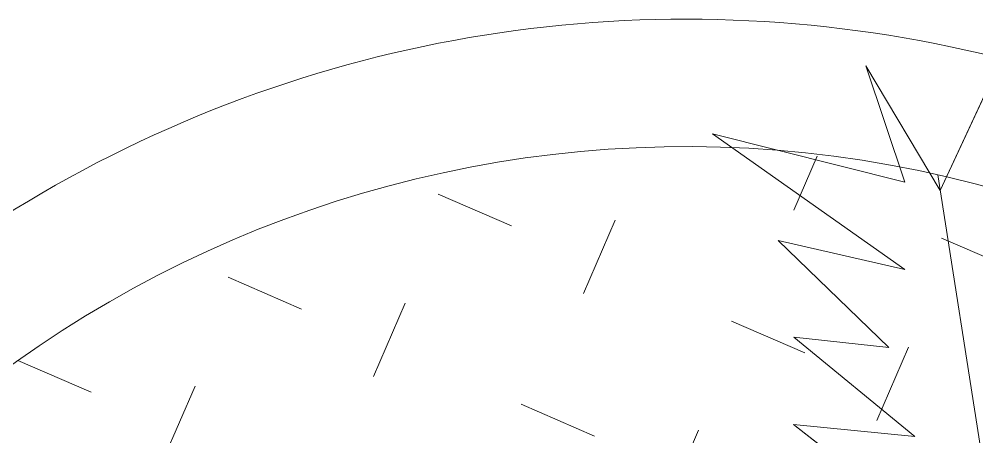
# Model space of a CAD drawing. Extents: x -2063571 to 559285, y 565862 to 1758715.
# Drawn here: x -2062798.20349 to -2062798.16573, y 566286.27094 to 566286.28742 of the extents above; entities that cross this region are included whole.
import ezdxf

# ---------------------------------------------------------------- set-up
doc = ezdxf.new("R2010")
doc.units = 0
doc.header["$MEASUREMENT"] = 0
for name, color, linetype, lineweight in [('CAY', 64, 'CONTINUOUS', 0), ('CHIA LO', 40, 'CONTINUOUS', 0), ('kichthuoc', 6, 'CONTINUOUS', 0), ('Lift', 1, 'CONTINUOUS', 0), ('Q-DUONG', 22, 'CONTINUOUS', 0)]:
    doc.layers.add(name, color=color, linetype=linetype, lineweight=lineweight)
pattern_1 = [(336.5813454632326, (-5630456.877987597, 1390305.53873127), (0.3287679868427499, 0.1300446493607693), [0.125, -0.3749999999999999]), (66.5813454632327, (-5630456.845476437, 1390305.456539272), (-0.1300446493607693, 0.3287679868427499), [0.125, -0.375])]

# ---------------------------------------------------------------- blocks, each defined once
blk = doc.blocks.new('cay CAU VUA')
at = {"layer": 'CAY'}
blk.add_line((-755.8691653461137, 239.756062256638), (-758.136841429543, 237.5584619292058), dxfattribs=at)
blk.add_lwpolyline([(-758.71265000719, 237.4844771549106), (-758.0958114379608, 237.5961766983382), (-758.3010792727292, 237.1348142861389), (-758.0494461862544, 237.4796180771664), (-757.8004771464329, 236.8367132567801), (-757.8010219295682, 237.6546156262048), (-757.629340417945, 237.2362663480453), (-757.5474893279898, 237.7661587367766), (-757.3861515664903, 237.4746819557622), (-757.3471300653473, 238.0182779743336), (-757.1378181086911, 237.6497565493919), (-757.1091040323662, 238.2293515424244), (-756.9339867124507, 237.799002605956), (-756.8915657273317, 238.4214724902995), (-756.6668198515252, 238.1351676532067), (-756.60898309623, 238.6581841236912), (-756.3996801963368, 238.3804409867153), (-756.4154954499389, 238.9343026778661), (-756.1702618472336, 238.666950460989), (-755.9480964499234, 239.6135375304147)], dxfattribs=at)
blk = doc.blocks.new('MB')
at = {"layer": 'Lift'}
h = blk.add_hatch(dxfattribs=at)
h.set_pattern_fill('CROSS', color=8, scale=0.9999999999999998, angle=336.5813454632328, style=0)
h.set_pattern_definition([(336.5813454632326, (-5630456.877987597, 1390305.538731275), (0.32876798684275, 0.1300446493607691), [0.125, -0.375]), (66.58134546323264, (-5630456.845476435, 1390305.456539278), (-0.130044649360769, 0.32876798684275), [0.1249999999999999, -0.3749999999999996])])
h.paths.add_polyline_path([(336.9824455315247, 626.314807172399, 0.4142135623730951), (335.9238524484681, 628.6298407963477), (327.3960738254245, 631.8058432764374, 0.4142135623503704), (325.0810402006609, 630.747250192333), (323.8943752328632, 627.5609755564947, 0.4142135623504196), (324.9529683161527, 625.2459419313818), (333.4807469393127, 622.0699394524563, 0.4142135623541522), (335.7957805638434, 623.1285325351637)])
h.paths.add_polyline_path([(328.9632997073932, 627.4238995332271), (330.9821207699133, 626.672029557405), (331.113883852493, 627.0258222292177), (329.0950627900893, 627.7776922043413)], flags=24)
h = blk.add_hatch(dxfattribs=at)
h.set_pattern_fill('CROSS', color=8, scale=0.9999999999999998, angle=336.5813454632328, style=0)
h.set_pattern_definition(pattern_1)
h.paths.add_polyline_path([(336.9824455315247, 626.314807172399, 0.4142135623730951), (335.9238524484681, 628.6298407963477), (327.3960738254245, 631.8058432764374, 0.4142135623503704), (325.0810402006609, 630.747250192333), (323.8943752328632, 627.5609755564947, 0.4142135623504196), (324.9529683161527, 625.2459419313818), (333.4807469393127, 622.0699394524563, 0.4142135623541522), (335.7957805638434, 623.1285325351637)])
h.paths.add_polyline_path([(328.9632997073932, 627.4238995332271), (330.9821207699133, 626.672029557405), (331.113883852493, 627.0258222292177), (329.0950627900893, 627.7776922043413)], flags=24)
h = blk.add_hatch(dxfattribs=at)
h.set_pattern_fill('CROSS', color=8, scale=0.9999999999999998, angle=336.5813454632328, style=0)
h.set_pattern_definition(pattern_1)
h.paths.add_polyline_path([(336.9824455315247, 626.314807172399, 0.4142135623730951), (335.9238524484681, 628.6298407963477), (327.3960738254245, 631.8058432764374, 0.4142135623503704), (325.0810402006609, 630.747250192333), (323.8943752328632, 627.5609755564947, 0.4142135623504196), (324.9529683161527, 625.2459419313818), (333.4807469393127, 622.0699394524563, 0.4142135623541522), (335.7957805638434, 623.1285325351637)])
h.paths.add_polyline_path([(328.9632997073932, 627.4238995332271), (330.9821207699133, 626.672029557405), (331.113883852493, 627.0258222292177), (329.0950627900893, 627.7776922043413)], flags=24)
h = blk.add_hatch(dxfattribs=at)
h.set_pattern_fill('CROSS', color=8, scale=0.9999999999999998, angle=336.5813454632328, style=0)
h.set_pattern_definition(pattern_1)
h.paths.add_polyline_path([(336.9824455315247, 626.314807172399, 0.4142135623730951), (335.9238524484681, 628.6298407963477), (327.3960738254245, 631.8058432764374, 0.4142135623503704), (325.0810402006609, 630.747250192333), (323.8943752328632, 627.5609755564947, 0.4142135623504196), (324.9529683161527, 625.2459419313818), (333.4807469393127, 622.0699394524563, 0.4142135623541522), (335.7957805638434, 623.1285325351637)])
h.paths.add_polyline_path([(328.9632997073932, 627.4238995332271), (330.9821207699133, 626.672029557405), (331.113883852493, 627.0258222292177), (329.0950627900893, 627.7776922043413)], flags=24)
h = blk.add_hatch(dxfattribs=at)
h.set_pattern_fill('CROSS', color=8, scale=0.9999999999999998, angle=336.5813454632328, style=0)
h.set_pattern_definition(pattern_1)
h.paths.add_polyline_path([(336.9824455315247, 626.314807172399, 0.4142135623730951), (335.9238524484681, 628.6298407963477), (327.3960738254245, 631.8058432764374, 0.4142135623503704), (325.0810402006609, 630.747250192333), (323.8943752328632, 627.5609755564947, 0.4142135623504196), (324.9529683161527, 625.2459419313818), (333.4807469393127, 622.0699394524563, 0.4142135623541522), (335.7957805638434, 623.1285325351637)])
h.paths.add_polyline_path([(328.9632997073932, 627.4238995332271), (330.9821207699133, 626.672029557405), (331.113883852493, 627.0258222292177), (329.0950627900893, 627.7776922043413)], flags=24)
h = blk.add_hatch(dxfattribs=at)
h.set_pattern_fill('CROSS', color=8, scale=0.9999999999999998, angle=336.5813454632328, style=0)
h.set_pattern_definition(pattern_1)
h.paths.add_polyline_path([(336.9824455315247, 626.314807172399, 0.4142135623730951), (335.9238524484681, 628.6298407963477), (327.3960738254245, 631.8058432764374, 0.4142135623503704), (325.0810402006609, 630.747250192333), (323.8943752328632, 627.5609755564947, 0.4142135623504196), (324.9529683161527, 625.2459419313818), (333.4807469393127, 622.0699394524563, 0.4142135623541522), (335.7957805638434, 623.1285325351637)])
h.paths.add_polyline_path([(328.9632997073932, 627.4238995332271), (330.9821207699133, 626.672029557405), (331.113883852493, 627.0258222292177), (329.0950627900893, 627.7776922043413)], flags=24)
h = blk.add_hatch(dxfattribs=at)
h.set_pattern_fill('CROSS', color=8, scale=0.9999999999999998, angle=336.5813454632328, style=0)
h.set_pattern_definition(pattern_1)
h.paths.add_polyline_path([(336.9824455315247, 626.314807172399, 0.4142135623730951), (335.9238524484681, 628.6298407963477), (327.3960738254245, 631.8058432764374, 0.4142135623503704), (325.0810402006609, 630.747250192333), (323.8943752328632, 627.5609755564947, 0.4142135623504196), (324.9529683161527, 625.2459419313818), (333.4807469393127, 622.0699394524563, 0.4142135623541522), (335.7957805638434, 623.1285325351637)])
h.paths.add_polyline_path([(328.9632997073932, 627.4238995332271), (330.9821207699133, 626.672029557405), (331.113883852493, 627.0258222292177), (329.0950627900893, 627.7776922043413)], flags=24)
at = {"layer": 'CAY', "color": 8}
for p, q in [((327.2844160415698, 632.1063781823032, 1.41175653e-08), (327.1653351784917, 631.8506527701393, 1.41175658e-08)), ((327.2844160415698, 632.1063781823032, 1.41175653e-08), (327.1653351784917, 631.8506527701393, 1.41175658e-08)), ((327.2844160415698, 632.1063781823032, 1.41175653e-08), (327.1653351784917, 631.8506527701393, 1.41175658e-08)), ((327.2844160415698, 632.1063781823032, 1.41175653e-08), (327.1653351784917, 631.8506527701393, 1.41175658e-08)), ((327.2844160415698, 632.1063781823032, 1.41175653e-08), (327.1653351784917, 631.8506527701393, 1.41175658e-08)), ((327.1653351784917, 631.8506527701393, 1.41175658e-08), (327.049044979387, 632.0458759684116, 1.41175664e-08)), ((327.049044979387, 632.0458759684116, 1.41175664e-08), (327.1104556467617, 631.863870404195, 1.4117566e-08)), ((327.1653351784917, 631.8506527701393, 1.41175658e-08), (327.049044979387, 632.0458759684116, 1.41175664e-08)), ((327.049044979387, 632.0458759684116, 1.41175664e-08), (327.1104556467617, 631.863870404195, 1.4117566e-08)), ((327.1653351784917, 631.8506527701393, 1.41175658e-08), (327.049044979387, 632.0458759684116, 1.41175664e-08)), ((327.049044979387, 632.0458759684116, 1.41175664e-08), (327.1104556467617, 631.863870404195, 1.4117566e-08)), ((327.1653351784917, 631.8506527701393, 1.41175658e-08), (327.049044979387, 632.0458759684116, 1.41175664e-08)), ((327.049044979387, 632.0458759684116, 1.41175664e-08), (327.1104556467617, 631.863870404195, 1.4117566e-08)), ((327.1653351784917, 631.8506527701393, 1.41175658e-08), (327.049044979387, 632.0458759684116, 1.41175664e-08)), ((327.049044979387, 632.0458759684116, 1.41175664e-08), (327.1104556467617, 631.863870404195, 1.4117566e-08)), ((327.1104556467617, 631.863870404195, 1.4117566e-08), (326.8095127022825, 631.9392631291412, 1.41175676e-08)), ((326.8095127022825, 631.9392631291412, 1.41175676e-08), (327.1102848519804, 631.7271276963875, 1.4117566e-08)), ((327.1104556467617, 631.863870404195, 1.4117566e-08), (326.8095127022825, 631.9392631291412, 1.41175676e-08)), ((326.8095127022825, 631.9392631291412, 1.41175676e-08), (327.1102848519804, 631.7271276963875, 1.4117566e-08)), ((327.1104556467617, 631.863870404195, 1.4117566e-08), (326.8095127022825, 631.9392631291412, 1.41175676e-08)), ((326.8095127022825, 631.9392631291412, 1.41175676e-08), (327.1102848519804, 631.7271276963875, 1.4117566e-08)), ((327.1104556467617, 631.863870404195, 1.4117566e-08), (326.8095127022825, 631.9392631291412, 1.41175676e-08)), ((326.8095127022825, 631.9392631291412, 1.41175676e-08), (327.1102848519804, 631.7271276963875, 1.4117566e-08)), ((327.1104556467617, 631.863870404195, 1.4117566e-08), (326.8095127022825, 631.9392631291412, 1.41175676e-08)), ((326.8095127022825, 631.9392631291412, 1.41175676e-08), (327.1102848519804, 631.7271276963875, 1.4117566e-08)), ((327.3811696750345, 630.4714918641839, 1.41175641e-08), (327.1621244197013, 631.8755250142422, 1.41175658e-08)), ((327.3811696750345, 630.4714918641839, 1.41175641e-08), (327.1621244197013, 631.8755250142422, 1.41175658e-08)), ((327.3811696750345, 630.4714918641839, 1.41175641e-08), (327.1621244197013, 631.8755250142422, 1.41175658e-08)), ((327.3811696750345, 630.4714918641839, 1.41175641e-08), (327.1621244197013, 631.8755250142422, 1.41175658e-08)), ((327.3811696750345, 630.4714918641839, 1.41175641e-08), (327.1621244197013, 631.8755250142422, 1.41175658e-08)), ((327.1102848519804, 631.7271276963875, 1.4117566e-08), (326.9119448546553, 631.7726315874606, 1.4117567e-08)), ((326.9119448546553, 631.7726315874606, 1.4117567e-08), (327.0854643703206, 631.6049807583913, 1.4117566e-08)), ((327.1102848519804, 631.7271276963875, 1.4117566e-08), (326.9119448546553, 631.7726315874606, 1.4117567e-08)), ((326.9119448546553, 631.7726315874606, 1.4117567e-08), (327.0854643703206, 631.6049807583913, 1.4117566e-08)), ((327.1102848519804, 631.7271276963875, 1.4117566e-08), (326.9119448546553, 631.7726315874606, 1.4117567e-08)), ((326.9119448546553, 631.7726315874606, 1.4117567e-08), (327.0854643703206, 631.6049807583913, 1.4117566e-08)), ((327.1102848519804, 631.7271276963875, 1.4117566e-08), (326.9119448546553, 631.7726315874606, 1.4117567e-08)), ((326.9119448546553, 631.7726315874606, 1.4117567e-08), (327.0854643703206, 631.6049807583913, 1.4117566e-08)), ((327.1102848519804, 631.7271276963875, 1.4117566e-08), (326.9119448546553, 631.7726315874606, 1.4117567e-08)), ((326.9119448546553, 631.7726315874606, 1.4117567e-08), (327.0854643703206, 631.6049807583913, 1.4117566e-08)), ((327.0854643703206, 631.6049807583913, 1.4117566e-08), (326.9364433611045, 631.6213492541574, 1.41175668e-08)), ((326.9364433611045, 631.6213492541574, 1.41175668e-08), (327.1261188171338, 631.4658834014554, 1.41175658e-08)), ((327.0854643703206, 631.6049807583913, 1.4117566e-08), (326.9364433611045, 631.6213492541574, 1.41175668e-08)), ((326.9364433611045, 631.6213492541574, 1.41175668e-08), (327.1261188171338, 631.4658834014554, 1.41175658e-08)), ((327.0854643703206, 631.6049807583913, 1.4117566e-08), (326.9364433611045, 631.6213492541574, 1.41175668e-08)), ((326.9364433611045, 631.6213492541574, 1.41175668e-08), (327.1261188171338, 631.4658834014554, 1.41175658e-08)), ((327.0854643703206, 631.6049807583913, 1.4117566e-08), (326.9364433611045, 631.6213492541574, 1.41175668e-08)), ((326.9364433611045, 631.6213492541574, 1.41175668e-08), (327.1261188171338, 631.4658834014554, 1.41175658e-08)), ((327.0854643703206, 631.6049807583913, 1.4117566e-08), (326.9364433611045, 631.6213492541574, 1.41175668e-08)), ((326.9364433611045, 631.6213492541574, 1.41175668e-08), (327.1261188171338, 631.4658834014554, 1.41175658e-08)), ((327.1261188171338, 631.4658834014554, 1.41175658e-08), (326.9363244575216, 631.4846199182793, 1.41175667e-08)), ((326.9363244575216, 631.4846199182793, 1.41175667e-08), (327.1419077188475, 631.3235969983507, 1.41175656e-08)), ((327.1261188171338, 631.4658834014554, 1.41175658e-08), (326.9363244575216, 631.4846199182793, 1.41175667e-08)), ((326.9363244575216, 631.4846199182793, 1.41175667e-08), (327.1419077188475, 631.3235969983507, 1.41175656e-08)), ((327.1261188171338, 631.4658834014554, 1.41175658e-08), (326.9363244575216, 631.4846199182793, 1.41175667e-08)), ((326.9363244575216, 631.4846199182793, 1.41175667e-08), (327.1419077188475, 631.3235969983507, 1.41175656e-08)), ((327.1261188171338, 631.4658834014554, 1.41175658e-08), (326.9363244575216, 631.4846199182793, 1.41175667e-08)), ((326.9363244575216, 631.4846199182793, 1.41175667e-08), (327.1419077188475, 631.3235969983507, 1.41175656e-08)), ((327.1261188171338, 631.4658834014554, 1.41175658e-08), (326.9363244575216, 631.4846199182793, 1.41175667e-08)), ((326.9363244575216, 631.4846199182793, 1.41175667e-08), (327.1419077188475, 631.3235969983507, 1.41175656e-08))]:
    blk.add_line(p, q, dxfattribs=at)
at = {"layer": 'CHIA LO', "color": 8, "flags": 128}
for points in [[(333.4109446870862, 621.8825157464016), (324.8831660639262, 625.0585182250943, -0.4142135623731455), (323.7069515266921, 627.6307778093033), (324.8936164943734, 630.8170524451416, -0.4142135623731012), (327.465876077651, 631.9932669822592), (335.9936547005782, 628.8172645033337)], [(333.4109446870862, 621.8825157464016), (324.8831660639262, 625.0585182250943, -0.4142135623731455), (323.7069515266921, 627.6307778093033), (324.8936164943734, 630.8170524451416, -0.4142135623731012), (327.465876077651, 631.9932669822592), (335.9936547005782, 628.8172645033337)], [(333.4109446870862, 621.8825157464016), (324.8831660639262, 625.0585182250943, -0.4142135623731455), (323.7069515266921, 627.6307778093033), (324.8936164943734, 630.8170524451416, -0.4142135623731012), (327.465876077651, 631.9932669822592), (335.9936547005782, 628.8172645033337)], [(333.4109446870862, 621.8825157464016), (324.8831660639262, 625.0585182250943, -0.4142135623731455), (323.7069515266921, 627.6307778093033), (324.8936164943734, 630.8170524451416, -0.4142135623731012), (327.465876077651, 631.9932669822592), (335.9936547005782, 628.8172645033337)], [(333.4109446870862, 621.8825157464016), (324.8831660639262, 625.0585182250943, -0.4142135623731455), (323.7069515266921, 627.6307778093033), (324.8936164943734, 630.8170524451416, -0.4142135623731012), (327.465876077651, 631.9932669822592), (335.9936547005782, 628.8172645033337)], [(333.4109446870862, 621.8825157464016), (324.8831660639262, 625.0585182250943, -0.4142135623731455), (323.7069515266921, 627.6307778093033), (324.8936164943734, 630.8170524451416, -0.4142135623731012), (327.465876077651, 631.9932669822592), (335.9936547005782, 628.8172645033337)], [(333.4109446870862, 621.8825157464016), (324.8831660639262, 625.0585182250943, -0.4142135623731455), (323.7069515266921, 627.6307778093033), (324.8936164943734, 630.8170524451416, -0.4142135623731012), (327.465876077651, 631.9932669822592), (335.9936547005782, 628.8172645033337)], [(333.4807469393127, 622.0699394524563), (324.9529683161527, 625.2459419313818, -0.4142135623504197), (323.8943752328632, 627.5609755564947), (325.0810402006609, 630.747250192333, -0.4142135623503704), (327.3960738254245, 631.8058432764374), (335.9238524484681, 628.6298407963477)], [(333.4807469393127, 622.0699394524563), (324.9529683161527, 625.2459419313818, -0.4142135623504197), (323.8943752328632, 627.5609755564947), (325.0810402006609, 630.747250192333, -0.4142135623503704), (327.3960738254245, 631.8058432764374), (335.9238524484681, 628.6298407963477)], [(333.4807469393127, 622.0699394524563), (324.9529683161527, 625.2459419313818, -0.4142135623504197), (323.8943752328632, 627.5609755564947), (325.0810402006609, 630.747250192333, -0.4142135623503704), (327.3960738254245, 631.8058432764374), (335.9238524484681, 628.6298407963477)], [(333.4807469393127, 622.0699394524563), (324.9529683161527, 625.2459419313818, -0.4142135623504197), (323.8943752328632, 627.5609755564947), (325.0810402006609, 630.747250192333, -0.4142135623503704), (327.3960738254245, 631.8058432764374), (335.9238524484681, 628.6298407963477)], [(333.4807469393127, 622.0699394524563), (324.9529683161527, 625.2459419313818, -0.4142135623504197), (323.8943752328632, 627.5609755564947), (325.0810402006609, 630.747250192333, -0.4142135623503704), (327.3960738254245, 631.8058432764374), (335.9238524484681, 628.6298407963477)], [(333.4807469393127, 622.0699394524563), (324.9529683161527, 625.2459419313818, -0.4142135623504197), (323.8943752328632, 627.5609755564947), (325.0810402006609, 630.747250192333, -0.4142135623503704), (327.3960738254245, 631.8058432764374), (335.9238524484681, 628.6298407963477)], [(333.4807469393127, 622.0699394524563), (324.9529683161527, 625.2459419313818, -0.4142135623504197), (323.8943752328632, 627.5609755564947), (325.0810402006609, 630.747250192333, -0.4142135623503704), (327.3960738254245, 631.8058432764374), (335.9238524484681, 628.6298407963477)]]:
    blk.add_lwpolyline(points, format="xyb", dxfattribs=at)
at = {"layer": 'kichthuoc', "color": 8, "xscale": 0.4500000001162396, "yscale": 0.4500000001162396, "zscale": 0.4500000001162396, "rotation": 234.7664135530048}
for p in [(43.02445966610685, 414.8849725301843, 1.41179542e-08), (43.02445966610685, 414.8849725301843, 1.41188637e-08)]:
    blk.add_blockref('cay CAU VUA', p, dxfattribs=at)

msp = doc.modelspace()

# ---------------------------------------------------------------- block references
at = {"layer": 'Q-DUONG', "xscale": 0.02520000000004075, "yscale": 0.02520000000004075, "zscale": 0.02520000000004075}
msp.add_blockref('MB', (-2062806.411749035, 566270.3580218592), dxfattribs=at)

doc.saveas('drawing.dxf')
